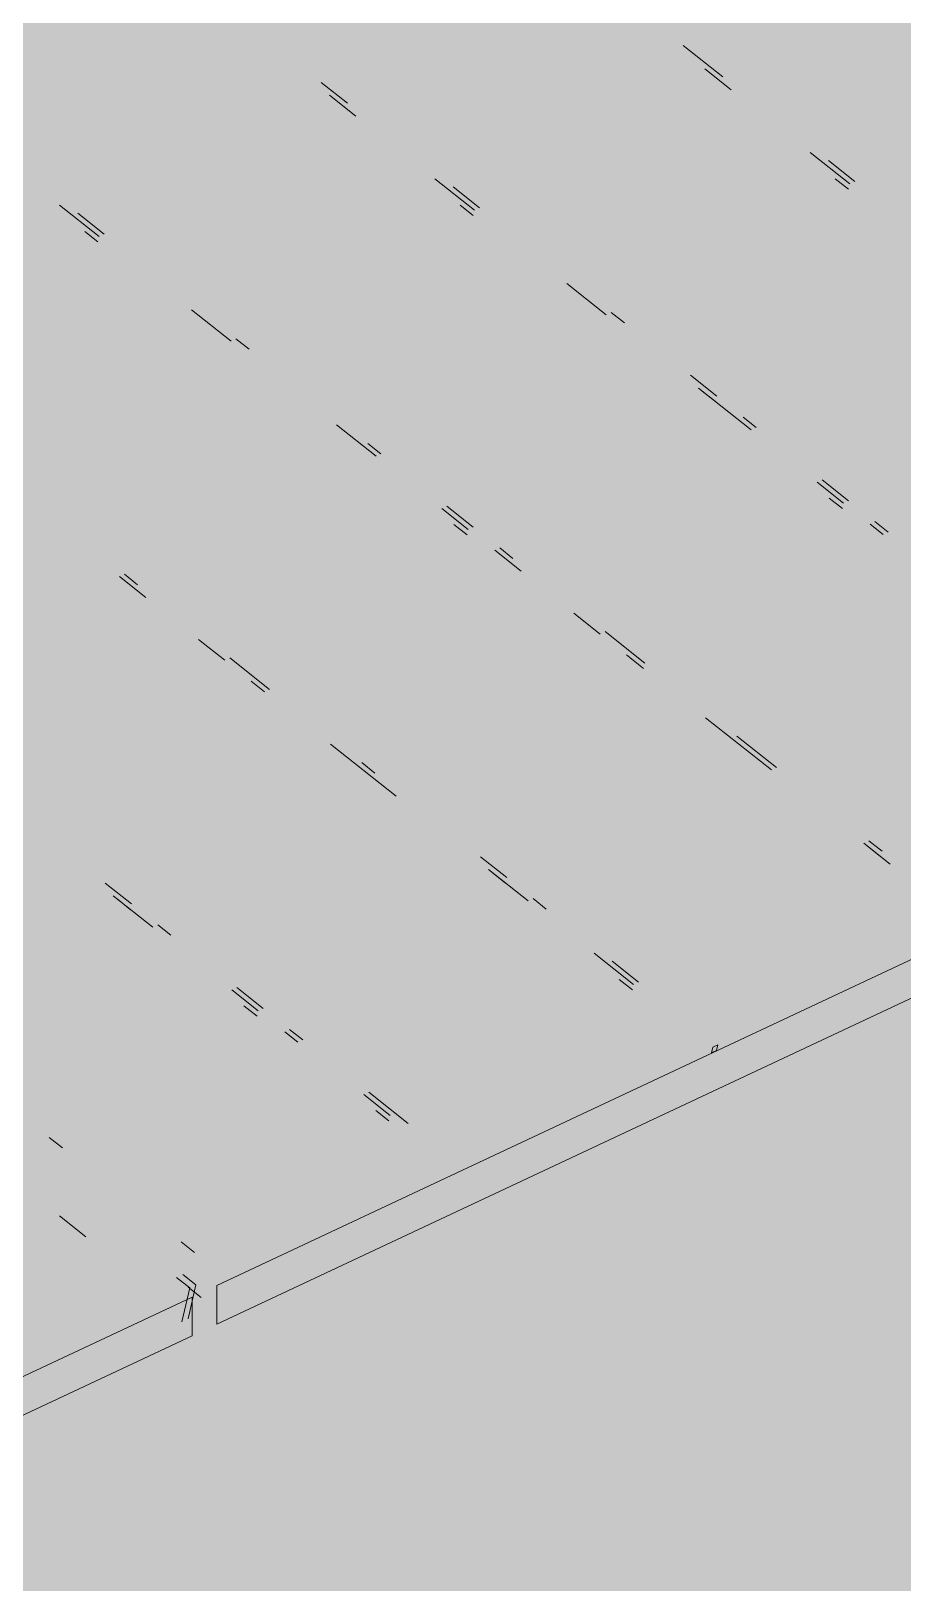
# Model space of a CAD drawing. Header units: millimetres. Extents: x 5 to 1315, y 5 to 292.
# Drawn here: x 1189.677 to 1191.872, y 95.489 to 99.397 of the extents above; entities that cross this region are included whole.
import ezdxf

# ---------------------------------------------------------------- set-up
doc = ezdxf.new("R2010")
doc.units = ezdxf.units.MM
doc.layers.add('EXISTING', color=7, linetype='Continuous')
doc.layers.add('IMAGES', color=7, linetype='Continuous')

# ---------------------------------------------------------------- blocks, each defined once
blk = doc.blocks.new('SHEET_03')
at = {"layer": 'EXISTING', "color": 250, "lineweight": 9}
for p, q in [((291.4186, 99.2813), (291.319, 99.3604)), ((290.4737, 99.2151), (290.4073, 99.2677)), ((291.3729, 99.3018), (291.4393, 99.2491)), ((290.428, 99.2355), (290.4944, 99.1829)), ((291.6385, 99.0911), (291.7381, 99.0121)), ((291.7506, 99.0179), (291.6842, 99.0706)), ((290.6936, 99.0248), (290.7932, 98.9458)), ((290.8057, 98.9517), (290.7393, 99.0043)), ((291.7349, 98.9985), (291.7017, 99.0248)), ((289.7487, 98.9585), (289.8483, 98.8795)), ((290.7901, 98.9322), (290.7569, 98.9585)), ((289.8608, 98.8854), (289.7944, 98.9381)), ((289.8452, 98.8659), (289.812, 98.8922)), ((291.0256, 98.7614), (291.1251, 98.6824)), ((290.0807, 98.6951), (290.1803, 98.6161)), ((291.1708, 98.6619), (291.1376, 98.6883)), ((290.2259, 98.5957), (290.1928, 98.622)), ((291.4032, 98.4776), (291.3368, 98.5302)), ((291.3575, 98.498), (291.4903, 98.3927)), ((291.4001, 98.4639), (291.3669, 98.4903)), ((290.4458, 98.4054), (290.5454, 98.3264)), ((291.5028, 98.3985), (291.4696, 98.4249)), ((290.5579, 98.3323), (290.5247, 98.3586)), ((291.6563, 98.261), (291.7227, 98.2083)), ((291.7352, 98.2142), (291.6688, 98.2669)), ((291.7195, 98.1947), (291.6863, 98.221)), ((290.7114, 98.1947), (290.7778, 98.142)), ((290.7903, 98.1479), (290.7239, 98.2006)), ((290.7746, 98.1284), (290.7415, 98.1547)), ((291.7891, 98.1556), (291.8222, 98.1293)), ((291.8347, 98.1352), (291.8015, 98.1615)), ((290.8899, 98.0689), (290.8567, 98.0952)), ((290.1446, 96.2382), (294.0213, 98.0582)), ((290.8442, 98.0894), (290.9106, 98.0367)), ((289.8993, 98.0231), (289.9657, 97.9704)), ((289.945, 98.0026), (289.9118, 98.0289)), ((290.1446, 96.1407), (294.0213, 97.9607)), ((291.0433, 97.9313), (291.1097, 97.8786)), ((290.0985, 97.865), (290.1649, 97.8124)), ((291.2218, 97.8055), (291.1222, 97.8845)), ((291.1761, 97.826), (291.2093, 97.7996)), ((290.2769, 97.7392), (290.1774, 97.8182)), ((291.2187, 97.7919), (291.1855, 97.8182)), ((290.2313, 97.7597), (290.2645, 97.7333)), ((291.3753, 97.6679), (291.5413, 97.5362)), ((290.4304, 97.6016), (290.5964, 97.4699)), ((291.5538, 97.5421), (291.4542, 97.6211)), ((290.5425, 97.5285), (290.5093, 97.5548)), ((291.7737, 97.3519), (291.84, 97.2992)), ((291.8193, 97.3314), (291.7861, 97.3577)), ((290.8745, 97.2651), (290.8081, 97.3178)), ((291.8162, 97.3178), (291.783, 97.3441)), ((290.8288, 97.2856), (290.9284, 97.2066)), ((290.8713, 97.2515), (290.8381, 97.2778)), ((289.9296, 97.1988), (289.8632, 97.2515)), ((289.8839, 97.2193), (289.9835, 97.1403)), ((289.9264, 97.1852), (289.8933, 97.2115)), ((290.974, 97.1861), (290.9408, 97.2124)), ((290.0292, 97.1198), (289.996, 97.1461)), ((291.0943, 97.0749), (291.1939, 96.9958)), ((291.2064, 97.0017), (291.14, 97.0544)), ((291.1908, 96.9822), (291.1576, 97.0086)), ((290.1827, 96.9822), (290.249, 96.9296)), ((290.2615, 96.9354), (290.1951, 96.9881)), ((290.2459, 96.9159), (290.2127, 96.9423)), ((290.3611, 96.8564), (290.3279, 96.8827)), ((290.3154, 96.8769), (290.3486, 96.8505)), ((291.4056, 96.8437), (291.3931, 96.8378)), ((291.4025, 96.8301), (291.4056, 96.8437)), ((291.3931, 96.8378), (291.39, 96.8242)), ((291.39, 96.8242), (291.4025, 96.8301)), ((290.6267, 96.6457), (290.5271, 96.7247)), ((290.5146, 96.7189), (290.581, 96.6662)), ((290.5779, 96.6525), (290.5447, 96.6789)), ((289.756, 96.5847), (289.7228, 96.6111)), ((289.7483, 96.4134), (289.8147, 96.3607)), ((290.088, 96.3213), (290.0548, 96.3477)), ((290.0431, 96.2584), (290.0763, 96.232)), ((290.0919, 96.2393), (290.0587, 96.2657)), ((290.0763, 96.232), (290.0567, 96.1469)), ((290.0723, 96.1542), (290.0919, 96.2393)), ((290.0723, 96.2341), (290.1055, 96.2078)), ((290.1446, 96.1407), (290.1446, 96.2382)), ((286.2679, 94.4182), (290.0821, 96.2089)), ((290.0821, 96.2089), (290.0821, 96.1114)), ((288.1943, 95.2251), (290.0821, 96.1114))]:
    blk.add_line(p, q, dxfattribs=at)
at = {"layer": 'IMAGES', "color": 7}
for points in [[(289.4309, 99.3884), (289.9127, 99.3884), (289.4309, 99.4848), (289.9127, 99.4848)], [(289.9127, 99.3884), (290.0091, 99.3884), (289.9127, 99.4848), (290.0091, 99.4848)], [(290.0091, 99.3884), (290.1055, 99.3884), (290.0091, 99.4848), (290.1055, 99.4848)], [(290.1055, 99.3884), (290.2982, 99.3884), (290.1055, 99.4848), (290.2982, 99.4848)], [(290.2982, 99.3884), (290.3945, 99.3884), (290.2982, 99.4848), (290.3945, 99.4848)], [(290.3945, 99.3884), (290.9727, 99.3884), (290.3945, 99.4848), (290.9727, 99.4848)], [(290.9727, 99.3884), (291.0691, 99.3884), (290.9727, 99.4848), (291.0691, 99.4848)], [(291.0691, 99.3884), (291.3582, 99.3884), (291.0691, 99.4848), (291.3582, 99.4848)], [(291.3582, 99.3884), (291.4545, 99.3884), (291.3582, 99.4848), (291.4545, 99.4848)], [(291.4545, 99.3884), (291.9364, 99.3884), (291.4545, 99.4848), (291.9364, 99.4848)], [(289.5273, 99.292), (290.0091, 99.292), (289.5273, 99.3884), (290.0091, 99.3884)], [(290.0091, 99.292), (290.1055, 99.292), (290.0091, 99.3884), (290.1055, 99.3884)], [(290.1055, 99.292), (290.2018, 99.292), (290.1055, 99.3884), (290.2018, 99.3884)], [(290.2018, 99.292), (290.3945, 99.292), (290.2018, 99.3884), (290.3945, 99.3884)], [(290.3945, 99.292), (290.4909, 99.292), (290.3945, 99.3884), (290.4909, 99.3884)], [(290.4909, 99.292), (290.5873, 99.292), (290.4909, 99.3884), (290.5873, 99.3884)], [(290.5873, 99.292), (291.0691, 99.292), (290.5873, 99.3884), (291.0691, 99.3884)], [(291.0691, 99.292), (291.1655, 99.292), (291.0691, 99.3884), (291.1655, 99.3884)], [(291.1655, 99.292), (291.2618, 99.292), (291.1655, 99.3884), (291.2618, 99.3884)], [(291.2618, 99.292), (291.4545, 99.292), (291.2618, 99.3884), (291.4545, 99.3884)], [(291.4545, 99.292), (291.5509, 99.292), (291.4545, 99.3884), (291.5509, 99.3884)], [(291.5509, 99.292), (292.0327, 99.292), (291.5509, 99.3884), (292.0327, 99.3884)], [(289.5273, 99.1956), (290.1055, 99.1956), (289.5273, 99.292), (290.1055, 99.292)], [(290.1055, 99.1956), (290.2018, 99.1956), (290.1055, 99.292), (290.2018, 99.292)], [(290.2018, 99.1956), (290.2982, 99.1956), (290.2018, 99.292), (290.2982, 99.292)], [(290.2982, 99.1956), (290.3945, 99.1956), (290.2982, 99.292), (290.3945, 99.292)], [(290.3945, 99.1956), (290.4909, 99.1956), (290.3945, 99.292), (290.4909, 99.292)], [(290.4909, 99.1956), (290.5873, 99.1956), (290.4909, 99.292), (290.5873, 99.292)], [(290.5873, 99.1956), (290.6836, 99.1956), (290.5873, 99.292), (290.6836, 99.292)], [(290.6836, 99.1956), (291.2618, 99.1956), (290.6836, 99.292), (291.2618, 99.292)], [(291.2618, 99.1956), (291.3582, 99.1956), (291.2618, 99.292), (291.3582, 99.292)], [(291.3582, 99.1956), (291.5509, 99.1956), (291.3582, 99.292), (291.5509, 99.292)], [(291.5509, 99.1956), (291.6473, 99.1956), (291.5509, 99.292), (291.6473, 99.292)], [(291.6473, 99.1956), (292.1291, 99.1956), (291.6473, 99.292), (292.1291, 99.292)], [(289.6236, 99.0992), (290.2982, 99.0992), (289.6236, 99.1956), (290.2982, 99.1956)], [(290.2982, 99.0992), (290.3945, 99.0992), (290.2982, 99.1956), (290.3945, 99.1956)], [(290.3945, 99.0992), (290.5873, 99.0992), (290.3945, 99.1956), (290.5873, 99.1956)], [(290.5873, 99.0992), (290.6836, 99.0992), (290.5873, 99.1956), (290.6836, 99.1956)], [(290.6836, 99.0992), (290.78, 99.0992), (290.6836, 99.1956), (290.78, 99.1956)], [(290.78, 99.0992), (291.2618, 99.0992), (290.78, 99.1956), (291.2618, 99.1956)], [(291.2618, 99.0992), (291.3582, 99.0992), (291.2618, 99.1956), (291.3582, 99.1956)], [(291.3582, 99.0992), (291.4545, 99.0992), (291.3582, 99.1956), (291.4545, 99.1956)], [(291.4545, 99.0992), (291.6473, 99.0992), (291.4545, 99.1956), (291.6473, 99.1956)], [(291.6473, 99.0992), (291.7436, 99.0992), (291.6473, 99.1956), (291.7436, 99.1956)], [(291.7436, 99.0992), (291.84, 99.0992), (291.7436, 99.1956), (291.84, 99.1956)], [(291.84, 99.0992), (292.3218, 99.0992), (291.84, 99.1956), (292.3218, 99.1956)], [(289.5273, 99.0028), (289.72, 99.0028), (289.5273, 99.0992), (289.72, 99.0992)], [(289.72, 99.0028), (289.8164, 99.0028), (289.72, 99.0992), (289.8164, 99.0992)], [(289.8164, 99.0028), (289.9127, 99.0028), (289.8164, 99.0992), (289.9127, 99.0992)], [(289.9127, 99.0028), (290.3945, 99.0028), (289.9127, 99.0992), (290.3945, 99.0992)], [(290.3945, 99.0028), (290.4909, 99.0028), (290.3945, 99.0992), (290.4909, 99.0992)], [(290.4909, 99.0028), (290.5873, 99.0028), (290.4909, 99.0992), (290.5873, 99.0992)], [(290.5873, 99.0028), (290.78, 99.0028), (290.5873, 99.0992), (290.78, 99.0992)], [(290.78, 99.0028), (290.8764, 99.0028), (290.78, 99.0992), (290.8764, 99.0992)], [(290.8764, 99.0028), (291.4545, 99.0028), (290.8764, 99.0992), (291.4545, 99.0992)], [(291.4545, 99.0028), (291.5509, 99.0028), (291.4545, 99.0992), (291.5509, 99.0992)], [(291.5509, 99.0028), (291.6473, 99.0028), (291.5509, 99.0992), (291.6473, 99.0992)], [(291.6473, 99.0028), (291.7436, 99.0028), (291.6473, 99.0992), (291.7436, 99.0992)], [(291.7436, 99.0028), (291.84, 99.0028), (291.7436, 99.0992), (291.84, 99.0992)], [(291.84, 99.0028), (291.9364, 99.0028), (291.84, 99.0992), (291.9364, 99.0992)], [(289.6236, 98.9064), (289.72, 98.9064), (289.6236, 99.0028), (289.72, 99.0028)], [(289.72, 98.9064), (289.9127, 98.9064), (289.72, 99.0028), (289.9127, 99.0028)], [(289.9127, 98.9064), (290.0091, 98.9064), (289.9127, 99.0028), (290.0091, 99.0028)], [(290.0091, 98.9064), (290.5873, 98.9064), (290.0091, 99.0028), (290.5873, 99.0028)], [(290.5873, 98.9064), (290.6836, 98.9064), (290.5873, 99.0028), (290.6836, 99.0028)], [(290.6836, 98.9064), (290.8764, 98.9064), (290.6836, 99.0028), (290.8764, 99.0028)], [(290.8764, 98.9064), (291.0691, 98.9064), (290.8764, 99.0028), (291.0691, 99.0028)], [(291.0691, 98.9064), (291.5509, 98.9064), (291.0691, 99.0028), (291.5509, 99.0028)], [(291.5509, 98.9064), (291.6473, 98.9064), (291.5509, 99.0028), (291.6473, 99.0028)], [(291.6473, 98.9064), (291.7436, 98.9064), (291.6473, 99.0028), (291.7436, 99.0028)], [(291.7436, 98.9064), (291.84, 98.9064), (291.7436, 99.0028), (291.84, 99.0028)], [(291.84, 98.9064), (291.9364, 98.9064), (291.84, 99.0028), (291.9364, 99.0028)], [(289.6236, 98.81), (289.72, 98.81), (289.6236, 98.9064), (289.72, 98.9064)], [(289.72, 98.81), (289.8164, 98.81), (289.72, 98.9064), (289.8164, 98.9064)], [(289.8164, 98.81), (290.0091, 98.81), (289.8164, 98.9064), (290.0091, 98.9064)], [(290.0091, 98.81), (290.1055, 98.81), (290.0091, 98.9064), (290.1055, 98.9064)], [(290.1055, 98.81), (290.78, 98.81), (290.1055, 98.9064), (290.78, 98.9064)], [(290.78, 98.81), (290.8764, 98.81), (290.78, 98.9064), (290.8764, 98.9064)], [(290.8764, 98.81), (291.0691, 98.81), (290.8764, 98.9064), (291.0691, 98.9064)], [(291.0691, 98.81), (291.1655, 98.81), (291.0691, 98.9064), (291.1655, 98.9064)], [(291.1655, 98.81), (291.6473, 98.81), (291.1655, 98.9064), (291.6473, 98.9064)], [(291.6473, 98.81), (291.84, 98.81), (291.6473, 98.9064), (291.84, 98.9064)], [(291.84, 98.81), (292.0327, 98.81), (291.84, 98.9064), (292.0327, 98.9064)], [(289.2382, 98.7136), (289.8164, 98.7136), (289.2382, 98.81), (289.8164, 98.81)], [(289.8164, 98.7136), (289.9127, 98.7136), (289.8164, 98.81), (289.9127, 98.81)], [(289.9127, 98.7136), (290.0091, 98.7136), (289.9127, 98.81), (290.0091, 98.81)], [(290.0091, 98.7136), (290.1055, 98.7136), (290.0091, 98.81), (290.1055, 98.81)], [(290.1055, 98.7136), (290.2018, 98.7136), (290.1055, 98.81), (290.2018, 98.81)], [(290.2018, 98.7136), (290.78, 98.7136), (290.2018, 98.81), (290.78, 98.81)], [(290.78, 98.7136), (290.8764, 98.7136), (290.78, 98.81), (290.8764, 98.81)], [(290.8764, 98.7136), (290.9727, 98.7136), (290.8764, 98.81), (290.9727, 98.81)], [(290.9727, 98.7136), (291.0691, 98.7136), (290.9727, 98.81), (291.0691, 98.81)], [(291.0691, 98.7136), (291.1655, 98.7136), (291.0691, 98.81), (291.1655, 98.81)], [(291.1655, 98.7136), (291.2618, 98.7136), (291.1655, 98.81), (291.2618, 98.81)], [(291.2618, 98.7136), (291.84, 98.7136), (291.2618, 98.81), (291.84, 98.81)], [(291.84, 98.7136), (291.9364, 98.7136), (291.84, 98.81), (291.9364, 98.81)], [(289.3345, 98.6172), (289.9127, 98.6172), (289.3345, 98.7136), (289.9127, 98.7136)], [(289.9127, 98.6172), (290.0091, 98.6172), (289.9127, 98.7136), (290.0091, 98.7136)], [(290.0091, 98.6172), (290.1055, 98.6172), (290.0091, 98.7136), (290.1055, 98.7136)], [(290.1055, 98.6172), (290.2018, 98.6172), (290.1055, 98.7136), (290.2018, 98.7136)], [(290.2018, 98.6172), (290.2982, 98.6172), (290.2018, 98.7136), (290.2982, 98.7136)], [(290.2982, 98.6172), (290.3945, 98.6172), (290.2982, 98.7136), (290.3945, 98.7136)], [(290.3945, 98.6172), (290.8764, 98.6172), (290.3945, 98.7136), (290.8764, 98.7136)], [(290.8764, 98.6172), (291.0691, 98.6172), (290.8764, 98.7136), (291.0691, 98.7136)], [(291.0691, 98.6172), (291.2618, 98.6172), (291.0691, 98.7136), (291.2618, 98.7136)], [(291.2618, 98.6172), (291.3582, 98.6172), (291.2618, 98.7136), (291.3582, 98.7136)], [(291.3582, 98.6172), (291.4545, 98.6172), (291.3582, 98.7136), (291.4545, 98.7136)], [(291.4545, 98.6172), (291.9364, 98.6172), (291.4545, 98.7136), (291.9364, 98.7136)], [(289.4309, 98.5208), (290.0091, 98.5208), (289.4309, 98.6172), (290.0091, 98.6172)], [(290.0091, 98.5208), (290.1055, 98.5208), (290.0091, 98.6172), (290.1055, 98.6172)], [(290.1055, 98.5208), (290.2982, 98.5208), (290.1055, 98.6172), (290.2982, 98.6172)], [(290.2982, 98.5208), (290.3945, 98.5208), (290.2982, 98.6172), (290.3945, 98.6172)], [(290.3945, 98.5208), (290.4909, 98.5208), (290.3945, 98.6172), (290.4909, 98.6172)], [(290.4909, 98.5208), (291.0691, 98.5208), (290.4909, 98.6172), (291.0691, 98.6172)], [(291.0691, 98.5208), (291.1655, 98.5208), (291.0691, 98.6172), (291.1655, 98.6172)], [(291.1655, 98.5208), (291.2618, 98.5208), (291.1655, 98.6172), (291.2618, 98.6172)], [(291.2618, 98.4244), (291.3582, 98.4244), (291.2618, 98.6172), (291.3582, 98.6172)], [(291.3582, 98.5208), (291.4545, 98.5208), (291.3582, 98.6172), (291.4545, 98.6172)], [(291.4545, 98.5208), (291.5509, 98.5208), (291.4545, 98.6172), (291.5509, 98.6172)], [(291.5509, 98.5208), (292.0327, 98.5208), (291.5509, 98.6172), (292.0327, 98.6172)], [(289.6236, 98.4244), (290.1055, 98.4244), (289.6236, 98.5208), (290.1055, 98.5208)], [(290.1055, 98.4244), (290.2018, 98.4244), (290.1055, 98.5208), (290.2018, 98.5208)], [(290.2018, 98.4244), (290.2982, 98.4244), (290.2018, 98.5208), (290.2982, 98.5208)], [(290.2982, 98.4244), (290.3945, 98.4244), (290.2982, 98.5208), (290.3945, 98.5208)], [(290.3945, 98.4244), (290.4909, 98.4244), (290.3945, 98.5208), (290.4909, 98.5208)], [(290.4909, 98.4244), (290.5873, 98.4244), (290.4909, 98.5208), (290.5873, 98.5208)], [(290.5873, 98.4244), (291.2618, 98.4244), (290.5873, 98.5208), (291.2618, 98.5208)], [(291.3582, 98.4244), (291.4545, 98.4244), (291.3582, 98.5208), (291.4545, 98.5208)], [(291.4545, 98.4244), (291.5509, 98.4244), (291.4545, 98.5208), (291.5509, 98.5208)], [(291.5509, 98.4244), (291.6473, 98.4244), (291.5509, 98.5208), (291.6473, 98.5208)], [(291.6473, 98.4244), (292.2255, 98.4244), (291.6473, 98.5208), (292.2255, 98.5208)], [(289.6236, 98.328), (289.72, 98.328), (289.6236, 98.4244), (289.72, 98.4244)], [(289.72, 98.328), (290.2018, 98.328), (289.72, 98.4244), (290.2018, 98.4244)], [(290.2018, 98.328), (290.2982, 98.328), (290.2018, 98.4244), (290.2982, 98.4244)], [(290.2982, 98.328), (290.3945, 98.328), (290.2982, 98.4244), (290.3945, 98.4244)], [(290.3945, 98.328), (290.4909, 98.328), (290.3945, 98.4244), (290.4909, 98.4244)], [(290.4909, 98.328), (290.5873, 98.328), (290.4909, 98.4244), (290.5873, 98.4244)], [(290.5873, 98.328), (290.6836, 98.328), (290.5873, 98.4244), (290.6836, 98.4244)], [(290.6836, 98.328), (291.2618, 98.328), (290.6836, 98.4244), (291.2618, 98.4244)], [(291.2618, 98.328), (291.3582, 98.328), (291.2618, 98.4244), (291.3582, 98.4244)], [(291.3582, 98.328), (291.4545, 98.328), (291.3582, 98.4244), (291.4545, 98.4244)], [(291.4545, 98.328), (291.5509, 98.328), (291.4545, 98.4244), (291.5509, 98.4244)], [(291.5509, 98.328), (291.6473, 98.328), (291.5509, 98.4244), (291.6473, 98.4244)], [(291.6473, 98.328), (291.7436, 98.328), (291.6473, 98.4244), (291.7436, 98.4244)], [(291.7436, 98.328), (292.3218, 98.328), (291.7436, 98.4244), (292.3218, 98.4244)], [(289.6236, 98.2316), (289.72, 98.2316), (289.6236, 98.328), (289.72, 98.328)], [(289.72, 98.2316), (289.8164, 98.2316), (289.72, 98.328), (289.8164, 98.328)], [(289.8164, 98.2316), (289.9127, 98.2316), (289.8164, 98.328), (289.9127, 98.328)], [(289.9127, 98.2316), (290.3945, 98.2316), (289.9127, 98.328), (290.3945, 98.328)], [(290.3945, 98.2316), (290.4909, 98.2316), (290.3945, 98.328), (290.4909, 98.328)], [(290.4909, 98.2316), (290.6836, 98.2316), (290.4909, 98.328), (290.6836, 98.328)], [(290.6836, 98.2316), (290.78, 98.2316), (290.6836, 98.328), (290.78, 98.328)], [(290.78, 98.2316), (290.8764, 98.2316), (290.78, 98.328), (290.8764, 98.328)], [(290.8764, 98.2316), (291.3582, 98.2316), (290.8764, 98.328), (291.3582, 98.328)], [(291.3582, 98.2316), (291.4545, 98.2316), (291.3582, 98.328), (291.4545, 98.328)], [(291.4545, 98.2316), (291.5509, 98.2316), (291.4545, 98.328), (291.5509, 98.328)], [(291.5509, 98.2316), (291.7436, 98.2316), (291.5509, 98.328), (291.7436, 98.328)], [(291.7436, 98.2316), (291.84, 98.2316), (291.7436, 98.328), (291.84, 98.328)], [(291.84, 98.2316), (291.9364, 98.2316), (291.84, 98.328), (291.9364, 98.328)], [(289.6236, 98.1352), (289.72, 98.1352), (289.6236, 98.2316), (289.72, 98.2316)], [(289.72, 98.1352), (289.8164, 98.1352), (289.72, 98.2316), (289.8164, 98.2316)], [(289.8164, 98.1352), (289.9127, 98.1352), (289.8164, 98.2316), (289.9127, 98.2316)], [(289.9127, 98.1352), (290.0091, 98.1352), (289.9127, 98.2316), (290.0091, 98.2316)], [(290.0091, 98.1352), (290.4909, 98.1352), (290.0091, 98.2316), (290.4909, 98.2316)], [(290.4909, 98.1352), (290.5873, 98.1352), (290.4909, 98.2316), (290.5873, 98.2316)], [(290.5873, 98.1352), (290.6836, 98.1352), (290.5873, 98.2316), (290.6836, 98.2316)], [(290.6836, 98.1352), (290.8764, 98.1352), (290.6836, 98.2316), (290.8764, 98.2316)], [(290.8764, 98.1352), (290.9727, 98.1352), (290.8764, 98.2316), (290.9727, 98.2316)], [(290.9727, 98.1352), (291.5509, 98.1352), (290.9727, 98.2316), (291.5509, 98.2316)], [(291.5509, 98.1352), (291.6473, 98.1352), (291.5509, 98.2316), (291.6473, 98.2316)], [(291.6473, 98.1352), (291.7436, 98.1352), (291.6473, 98.2316), (291.7436, 98.2316)], [(291.7436, 98.1352), (291.84, 98.1352), (291.7436, 98.2316), (291.84, 98.2316)], [(291.84, 98.1352), (292.0327, 98.1352), (291.84, 98.2316), (292.0327, 98.2316)], [(289.6236, 98.0387), (289.72, 98.0387), (289.6236, 98.1352), (289.72, 98.1352)], [(289.72, 98.0387), (289.9127, 98.0387), (289.72, 98.1352), (289.9127, 98.1352)], [(289.9127, 98.0387), (290.0091, 98.0387), (289.9127, 98.1352), (290.0091, 98.1352)], [(290.0091, 98.0387), (290.1055, 98.0387), (290.0091, 98.1352), (290.1055, 98.1352)], [(290.1055, 98.0387), (290.5873, 98.0387), (290.1055, 98.1352), (290.5873, 98.1352)], [(290.5873, 98.0387), (290.6836, 98.0387), (290.5873, 98.1352), (290.6836, 98.1352)], [(290.6836, 98.0387), (290.78, 98.0387), (290.6836, 98.1352), (290.78, 98.1352)], [(290.78, 98.0387), (290.9727, 98.0387), (290.78, 98.1352), (290.9727, 98.1352)], [(290.9727, 98.0387), (291.0691, 98.0387), (290.9727, 98.1352), (291.0691, 98.1352)], [(291.0691, 98.0387), (291.1655, 98.0387), (291.0691, 98.1352), (291.1655, 98.1352)], [(291.1655, 98.0387), (291.7436, 98.0387), (291.1655, 98.1352), (291.7436, 98.1352)], [(291.7436, 98.0387), (291.84, 98.0387), (291.7436, 98.1352), (291.84, 98.1352)], [(291.84, 98.0387), (291.9364, 98.0387), (291.84, 98.1352), (291.9364, 98.1352)], [(289.2382, 97.9423), (289.72, 97.9423), (289.2382, 98.0387), (289.72, 98.0387)], [(289.72, 97.9423), (289.8164, 97.9423), (289.72, 98.0387), (289.8164, 98.0387)], [(289.8164, 97.9423), (290.0091, 97.9423), (289.8164, 98.0387), (290.0091, 98.0387)], [(290.0091, 97.9423), (290.1055, 97.9423), (290.0091, 98.0387), (290.1055, 98.0387)], [(290.1055, 97.9423), (290.2018, 97.9423), (290.1055, 98.0387), (290.2018, 98.0387)], [(290.2018, 97.9423), (290.6836, 97.9423), (290.2018, 98.0387), (290.6836, 98.0387)], [(290.6836, 97.9423), (290.78, 97.9423), (290.6836, 98.0387), (290.78, 98.0387)], [(290.78, 97.9423), (290.8764, 97.9423), (290.78, 98.0387), (290.8764, 98.0387)], [(290.8764, 97.9423), (290.9727, 97.9423), (290.8764, 98.0387), (290.9727, 98.0387)], [(290.9727, 97.9423), (291.0691, 97.9423), (290.9727, 98.0387), (291.0691, 98.0387)], [(291.0691, 97.9423), (291.1655, 97.9423), (291.0691, 98.0387), (291.1655, 98.0387)], [(291.1655, 97.9423), (291.2618, 97.9423), (291.1655, 98.0387), (291.2618, 98.0387)], [(291.2618, 97.9423), (291.7436, 97.9423), (291.2618, 98.0387), (291.7436, 98.0387)], [(291.7436, 97.9423), (291.84, 97.9423), (291.7436, 98.0387), (291.84, 98.0387)], [(291.84, 97.9423), (291.9364, 97.9423), (291.84, 98.0387), (291.9364, 98.0387)], [(289.3345, 97.8459), (289.8164, 97.8459), (289.3345, 97.9423), (289.8164, 97.9423)], [(289.8164, 97.8459), (289.9127, 97.8459), (289.8164, 97.9423), (289.9127, 97.9423)], [(289.9127, 97.8459), (290.0091, 97.8459), (289.9127, 97.9423), (290.0091, 97.9423)], [(290.0091, 97.8459), (290.1055, 97.8459), (290.0091, 97.9423), (290.1055, 97.9423)], [(290.1055, 97.8459), (290.2018, 97.8459), (290.1055, 97.9423), (290.2018, 97.9423)], [(290.2018, 97.8459), (290.2982, 97.8459), (290.2018, 97.9423), (290.2982, 97.9423)], [(290.2982, 97.8459), (290.8764, 97.8459), (290.2982, 97.9423), (290.8764, 97.9423)], [(290.8764, 97.8459), (290.9727, 97.8459), (290.8764, 97.9423), (290.9727, 97.9423)], [(290.9727, 97.8459), (291.1655, 97.8459), (290.9727, 97.9423), (291.1655, 97.9423)], [(291.1655, 97.8459), (291.2618, 97.8459), (291.1655, 97.9423), (291.2618, 97.9423)], [(291.2618, 97.8459), (291.3582, 97.8459), (291.2618, 97.9423), (291.3582, 97.9423)], [(291.3582, 97.8459), (291.84, 97.8459), (291.3582, 97.9423), (291.84, 97.9423)], [(291.84, 97.8459), (292.0327, 97.8459), (291.84, 97.9423), (292.0327, 97.9423)], [(289.4309, 97.7495), (289.9127, 97.7495), (289.4309, 97.8459), (289.9127, 97.8459)], [(289.9127, 97.7495), (290.0091, 97.7495), (289.9127, 97.8459), (290.0091, 97.8459)], [(290.0091, 97.7495), (290.1055, 97.7495), (290.0091, 97.8459), (290.1055, 97.8459)], [(290.1055, 97.7495), (290.2982, 97.7495), (290.1055, 97.8459), (290.2982, 97.8459)], [(290.2982, 97.7495), (290.3945, 97.7495), (290.2982, 97.8459), (290.3945, 97.8459)], [(290.3945, 97.7495), (290.4909, 97.7495), (290.3945, 97.8459), (290.4909, 97.8459)], [(290.4909, 97.7495), (290.9727, 97.7495), (290.4909, 97.8459), (290.9727, 97.8459)], [(290.9727, 97.7495), (291.0691, 97.7495), (290.9727, 97.8459), (291.0691, 97.8459)], [(291.0691, 97.7495), (291.1655, 97.7495), (291.0691, 97.8459), (291.1655, 97.8459)], [(291.1655, 97.7495), (291.2618, 97.7495), (291.1655, 97.8459), (291.2618, 97.8459)], [(291.2618, 97.7495), (291.3582, 97.7495), (291.2618, 97.8459), (291.3582, 97.8459)], [(291.3582, 97.7495), (291.4545, 97.7495), (291.3582, 97.8459), (291.4545, 97.8459)], [(291.4545, 97.7495), (291.5509, 97.7495), (291.4545, 97.8459), (291.5509, 97.8459)], [(291.5509, 97.7495), (292.0327, 97.7495), (291.5509, 97.8459), (292.0327, 97.8459)], [(289.5273, 97.6531), (290.2018, 97.6531), (289.5273, 97.7495), (290.2018, 97.7495)], [(290.2018, 97.6531), (290.3945, 97.6531), (290.2018, 97.7495), (290.3945, 97.7495)], [(290.3945, 97.6531), (290.4909, 97.6531), (290.3945, 97.7495), (290.4909, 97.7495)], [(290.4909, 97.6531), (291.0691, 97.6531), (290.4909, 97.7495), (291.0691, 97.7495)], [(291.0691, 97.6531), (291.1655, 97.6531), (291.0691, 97.7495), (291.1655, 97.7495)], [(291.1655, 97.6531), (291.2618, 97.6531), (291.1655, 97.7495), (291.2618, 97.7495)], [(291.2618, 97.6531), (291.4545, 97.6531), (291.2618, 97.7495), (291.4545, 97.7495)], [(291.4545, 97.6531), (291.5509, 97.6531), (291.4545, 97.7495), (291.5509, 97.7495)], [(291.5509, 97.6531), (291.6473, 97.6531), (291.5509, 97.7495), (291.6473, 97.7495)], [(291.6473, 97.6531), (292.1291, 97.6531), (291.6473, 97.7495), (292.1291, 97.7495)], [(289.6236, 97.5567), (290.2018, 97.5567), (289.6236, 97.6531), (290.2018, 97.6531)], [(290.2018, 97.5567), (290.2982, 97.5567), (290.2018, 97.6531), (290.2982, 97.6531)], [(290.2982, 97.5567), (290.3945, 97.5567), (290.2982, 97.6531), (290.3945, 97.6531)], [(290.3945, 97.5567), (290.4909, 97.5567), (290.3945, 97.6531), (290.4909, 97.6531)], [(290.4909, 97.5567), (290.5873, 97.5567), (290.4909, 97.6531), (290.5873, 97.6531)], [(290.5873, 97.5567), (290.6836, 97.5567), (290.5873, 97.6531), (290.6836, 97.6531)], [(290.6836, 97.5567), (291.2618, 97.5567), (290.6836, 97.6531), (291.2618, 97.6531)], [(291.2618, 97.5567), (291.3582, 97.5567), (291.2618, 97.6531), (291.3582, 97.6531)], [(291.3582, 97.5567), (291.5509, 97.5567), (291.3582, 97.6531), (291.5509, 97.6531)], [(291.5509, 97.5567), (291.6473, 97.5567), (291.5509, 97.6531), (291.6473, 97.6531)], [(291.6473, 97.5567), (291.7436, 97.5567), (291.6473, 97.6531), (291.7436, 97.6531)], [(291.7436, 97.5567), (292.2255, 97.5567), (291.7436, 97.6531), (292.2255, 97.6531)], [(289.6236, 97.4603), (289.72, 97.4603), (289.6236, 97.5567), (289.72, 97.5567)], [(289.72, 97.4603), (289.8164, 97.4603), (289.72, 97.5567), (289.8164, 97.5567)], [(289.8164, 97.4603), (290.2982, 97.4603), (289.8164, 97.5567), (290.2982, 97.5567)], [(290.2982, 97.4603), (290.3945, 97.4603), (290.2982, 97.5567), (290.3945, 97.5567)], [(290.3945, 97.4603), (290.4909, 97.4603), (290.3945, 97.5567), (290.4909, 97.5567)], [(290.4909, 97.4603), (290.6836, 97.4603), (290.4909, 97.5567), (290.6836, 97.5567)], [(290.6836, 97.4603), (290.78, 97.4603), (290.6836, 97.5567), (290.78, 97.5567)], [(290.78, 97.4603), (291.3582, 97.4603), (290.78, 97.5567), (291.3582, 97.5567)], [(291.3582, 97.4603), (291.4545, 97.4603), (291.3582, 97.5567), (291.4545, 97.5567)], [(291.4545, 97.4603), (291.6473, 97.4603), (291.4545, 97.5567), (291.6473, 97.5567)], [(291.6473, 97.4603), (291.7436, 97.4603), (291.6473, 97.5567), (291.7436, 97.5567)], [(291.7436, 97.4603), (291.84, 97.4603), (291.7436, 97.5567), (291.84, 97.5567)], [(291.84, 97.4603), (292.3218, 97.4603), (291.84, 97.5567), (292.3218, 97.5567)], [(289.5273, 97.3639), (289.72, 97.3639), (289.5273, 97.4603), (289.72, 97.4603)], [(289.72, 97.3639), (289.8164, 97.3639), (289.72, 97.4603), (289.8164, 97.4603)], [(289.8164, 97.3639), (289.9127, 97.3639), (289.8164, 97.4603), (289.9127, 97.4603)], [(289.9127, 97.3639), (290.3945, 97.3639), (289.9127, 97.4603), (290.3945, 97.4603)], [(290.3945, 97.3639), (290.4909, 97.3639), (290.3945, 97.4603), (290.4909, 97.4603)], [(290.4909, 97.3639), (290.5873, 97.3639), (290.4909, 97.4603), (290.5873, 97.4603)], [(290.5873, 97.3639), (290.78, 97.3639), (290.5873, 97.4603), (290.78, 97.4603)], [(290.78, 97.3639), (290.8764, 97.3639), (290.78, 97.4603), (290.8764, 97.4603)], [(290.8764, 97.3639), (290.9727, 97.3639), (290.8764, 97.4603), (290.9727, 97.4603)], [(290.9727, 97.3639), (291.4545, 97.3639), (290.9727, 97.4603), (291.4545, 97.4603)], [(291.4545, 97.3639), (291.5509, 97.3639), (291.4545, 97.4603), (291.5509, 97.4603)], [(291.5509, 97.3639), (291.6473, 97.3639), (291.5509, 97.4603), (291.6473, 97.4603)], [(291.6473, 97.3639), (291.7436, 97.3639), (291.6473, 97.4603), (291.7436, 97.4603)], [(291.7436, 97.3639), (291.84, 97.3639), (291.7436, 97.4603), (291.84, 97.4603)], [(291.84, 97.3639), (291.9364, 97.3639), (291.84, 97.4603), (291.9364, 97.4603)], [(289.6236, 97.2675), (289.72, 97.2675), (289.6236, 97.3639), (289.72, 97.3639)], [(289.72, 97.2675), (289.8164, 97.2675), (289.72, 97.3639), (289.8164, 97.3639)], [(289.8164, 97.2675), (289.9127, 97.2675), (289.8164, 97.3639), (289.9127, 97.3639)], [(289.9127, 97.2675), (290.4909, 97.2675), (289.9127, 97.3639), (290.4909, 97.3639)], [(290.4909, 97.2675), (290.5873, 97.2675), (290.4909, 97.3639), (290.5873, 97.3639)], [(290.5873, 97.2675), (290.6836, 97.2675), (290.5873, 97.3639), (290.6836, 97.3639)], [(290.6836, 97.2675), (290.78, 97.2675), (290.6836, 97.3639), (290.78, 97.3639)], [(290.78, 97.2675), (290.8764, 97.2675), (290.78, 97.3639), (290.8764, 97.3639)], [(290.8764, 97.2675), (290.9727, 97.2675), (290.8764, 97.3639), (290.9727, 97.3639)], [(290.9727, 97.2675), (291.0691, 97.2675), (290.9727, 97.3639), (291.0691, 97.3639)], [(291.0691, 97.2675), (291.5509, 97.2675), (291.0691, 97.3639), (291.5509, 97.3639)], [(291.5509, 97.2675), (291.6473, 97.2675), (291.5509, 97.3639), (291.6473, 97.3639)], [(291.6473, 97.2675), (291.7436, 97.2675), (291.6473, 97.3639), (291.7436, 97.3639)], [(291.7436, 97.2675), (291.9364, 97.2675), (291.7436, 97.3639), (291.9364, 97.3639)], [(289.6236, 97.1711), (289.72, 97.1711), (289.6236, 97.2675), (289.72, 97.2675)], [(289.72, 97.1711), (289.8164, 97.1711), (289.72, 97.2675), (289.8164, 97.2675)], [(289.8164, 97.1711), (290.0091, 97.1711), (289.8164, 97.2675), (290.0091, 97.2675)], [(290.0091, 97.1711), (290.1055, 97.1711), (290.0091, 97.2675), (290.1055, 97.2675)], [(290.1055, 97.1711), (290.6836, 97.1711), (290.1055, 97.2675), (290.6836, 97.2675)], [(290.6836, 97.1711), (290.78, 97.1711), (290.6836, 97.2675), (290.78, 97.2675)], [(290.78, 97.1711), (290.9727, 97.1711), (290.78, 97.2675), (290.9727, 97.2675)], [(290.9727, 97.1711), (291.0691, 97.1711), (290.9727, 97.2675), (291.0691, 97.2675)], [(291.0691, 97.1711), (291.1655, 97.1711), (291.0691, 97.2675), (291.1655, 97.2675)], [(291.1655, 97.1711), (291.7436, 97.1711), (291.1655, 97.2675), (291.7436, 97.2675)], [(291.7436, 97.1711), (291.84, 97.1711), (291.7436, 97.2675), (291.84, 97.2675)], [(291.84, 97.1711), (292.0327, 97.1711), (291.84, 97.2675), (292.0327, 97.2675)], [(289.3345, 97.0747), (289.8164, 97.0747), (289.3345, 97.1711), (289.8164, 97.1711)], [(289.8164, 97.0747), (289.9127, 97.0747), (289.8164, 97.1711), (289.9127, 97.1711)], [(289.9127, 97.0747), (290.1055, 97.0747), (289.9127, 97.1711), (290.1055, 97.1711)], [(290.1055, 97.0747), (290.2018, 97.0747), (290.1055, 97.1711), (290.2018, 97.1711)], [(290.2018, 97.0747), (290.2982, 97.0747), (290.2018, 97.1711), (290.2982, 97.1711)], [(290.2982, 97.0747), (290.78, 97.0747), (290.2982, 97.1711), (290.78, 97.1711)], [(290.78, 97.0747), (290.8764, 97.0747), (290.78, 97.1711), (290.8764, 97.1711)], [(290.8764, 97.0747), (290.9727, 97.0747), (290.8764, 97.1711), (290.9727, 97.1711)], [(290.9727, 97.0747), (291.0691, 97.0747), (290.9727, 97.1711), (291.0691, 97.1711)], [(291.0691, 97.0747), (291.1655, 97.0747), (291.0691, 97.1711), (291.1655, 97.1711)], [(291.1655, 97.0747), (291.5509, 97.0747), (291.1655, 97.1711), (291.5509, 97.1711)], [(291.5509, 97.0747), (291.6473, 97.0747), (291.5509, 97.1711), (291.6473, 97.1711)], [(291.6473, 97.0747), (291.7436, 97.0747), (291.6473, 97.1711), (291.7436, 97.1711)], [(291.7436, 97.0747), (291.84, 97.0747), (291.7436, 97.1711), (291.84, 97.1711)], [(291.84, 96.9783), (291.9364, 96.9783), (291.84, 97.1711), (291.9364, 97.1711)], [(289.4309, 96.9783), (289.9127, 96.9783), (289.4309, 97.0747), (289.9127, 97.0747)], [(289.9127, 96.9783), (290.0091, 96.9783), (289.9127, 97.0747), (290.0091, 97.0747)], [(290.0091, 96.9783), (290.1055, 96.9783), (290.0091, 97.0747), (290.1055, 97.0747)], [(290.1055, 96.8819), (290.2018, 96.8819), (290.1055, 97.0747), (290.2018, 97.0747)], [(290.2018, 96.9783), (290.2982, 96.9783), (290.2018, 97.0747), (290.2982, 97.0747)], [(290.2982, 96.9783), (290.3945, 96.9783), (290.2982, 97.0747), (290.3945, 97.0747)], [(290.3945, 96.9783), (290.8764, 96.9783), (290.3945, 97.0747), (290.8764, 97.0747)], [(290.8764, 96.9783), (290.9727, 96.9783), (290.8764, 97.0747), (290.9727, 97.0747)], [(290.9727, 96.9783), (291.0691, 96.9783), (290.9727, 97.0747), (291.0691, 97.0747)], [(291.0691, 96.9783), (291.2618, 96.9783), (291.0691, 97.0747), (291.2618, 97.0747)], [(291.2618, 96.9783), (291.3582, 96.9783), (291.2618, 97.0747), (291.3582, 97.0747)], [(291.3582, 96.9783), (291.5509, 96.9783), (291.3582, 97.0747), (291.5509, 97.0747)], [(291.5509, 96.9783), (291.6473, 96.9783), (291.5509, 97.0747), (291.6473, 97.0747)], [(291.6473, 96.9783), (291.7436, 96.9783), (291.6473, 97.0747), (291.7436, 97.0747)], [(291.7436, 96.9783), (291.84, 96.9783), (291.7436, 97.0747), (291.84, 97.0747)], [(289.6236, 96.8819), (290.0091, 96.8819), (289.6236, 96.9783), (290.0091, 96.9783)], [(290.0091, 96.8819), (290.1055, 96.8819), (290.0091, 96.9783), (290.1055, 96.9783)], [(290.2018, 96.8819), (290.2982, 96.8819), (290.2018, 96.9783), (290.2982, 96.9783)], [(290.2982, 96.8819), (290.3945, 96.8819), (290.2982, 96.9783), (290.3945, 96.9783)], [(290.3945, 96.8819), (290.4909, 96.8819), (290.3945, 96.9783), (290.4909, 96.9783)], [(290.4909, 96.8819), (291.1655, 96.8819), (290.4909, 96.9783), (291.1655, 96.9783)], [(291.1655, 96.8819), (291.2618, 96.8819), (291.1655, 96.9783), (291.2618, 96.9783)], [(291.2618, 96.8819), (291.3582, 96.8819), (291.2618, 96.9783), (291.3582, 96.9783)], [(291.3582, 96.8819), (291.4545, 96.8819), (291.3582, 96.9783), (291.4545, 96.9783)], [(291.4545, 96.8819), (291.5509, 96.8819), (291.4545, 96.9783), (291.5509, 96.9783)], [(291.5509, 96.8819), (291.6473, 96.8819), (291.5509, 96.9783), (291.6473, 96.9783)], [(291.6473, 96.8819), (291.7436, 96.8819), (291.6473, 96.9783), (291.7436, 96.9783)], [(291.7436, 96.8819), (291.84, 96.8819), (291.7436, 96.9783), (291.84, 96.9783)], [(291.84, 96.8819), (292.0327, 96.8819), (291.84, 96.9783), (292.0327, 96.9783)], [(289.6236, 96.7855), (289.72, 96.7855), (289.6236, 96.8819), (289.72, 96.8819)], [(289.72, 96.7855), (290.1055, 96.7855), (289.72, 96.8819), (290.1055, 96.8819)], [(290.1055, 96.7855), (290.2982, 96.7855), (290.1055, 96.8819), (290.2982, 96.8819)], [(290.2982, 96.7855), (290.3945, 96.7855), (290.2982, 96.8819), (290.3945, 96.8819)], [(290.3945, 96.7855), (290.4909, 96.7855), (290.3945, 96.8819), (290.4909, 96.8819)], [(290.4909, 96.7855), (290.5873, 96.7855), (290.4909, 96.8819), (290.5873, 96.8819)], [(290.5873, 96.7855), (290.6836, 96.7855), (290.5873, 96.8819), (290.6836, 96.8819)], [(290.6836, 96.7855), (290.9727, 96.7855), (290.6836, 96.8819), (290.9727, 96.8819)], [(290.9727, 96.7855), (291.1655, 96.7855), (290.9727, 96.8819), (291.1655, 96.8819)], [(291.1655, 96.7855), (291.2618, 96.7855), (291.1655, 96.8819), (291.2618, 96.8819)], [(291.2618, 96.7855), (291.4545, 96.7855), (291.2618, 96.8819), (291.4545, 96.8819)], [(291.4545, 96.7855), (291.5509, 96.7855), (291.4545, 96.8819), (291.5509, 96.8819)], [(291.5509, 96.7855), (291.6473, 96.7855), (291.5509, 96.8819), (291.6473, 96.8819)], [(291.6473, 96.7855), (291.7436, 96.7855), (291.6473, 96.8819), (291.7436, 96.8819)], [(291.7436, 96.7855), (291.84, 96.7855), (291.7436, 96.8819), (291.84, 96.8819)], [(291.84, 96.7855), (292.0327, 96.7855), (291.84, 96.8819), (292.0327, 96.8819)], [(289.6236, 96.6891), (289.72, 96.6891), (289.6236, 96.7855), (289.72, 96.7855)], [(289.72, 96.6891), (289.8164, 96.6891), (289.72, 96.7855), (289.8164, 96.7855)], [(289.8164, 96.6891), (290.2982, 96.6891), (289.8164, 96.7855), (290.2982, 96.7855)], [(290.2982, 96.6891), (290.3945, 96.6891), (290.2982, 96.7855), (290.3945, 96.7855)], [(290.3945, 96.6891), (290.5873, 96.6891), (290.3945, 96.7855), (290.5873, 96.7855)], [(290.5873, 96.6891), (290.6836, 96.6891), (290.5873, 96.7855), (290.6836, 96.7855)], [(290.6836, 96.6891), (290.9727, 96.6891), (290.6836, 96.7855), (290.9727, 96.7855)], [(290.9727, 96.5927), (291.0691, 96.5927), (290.9727, 96.7855), (291.0691, 96.7855)], [(291.0691, 96.6891), (291.1655, 96.6891), (291.0691, 96.7855), (291.1655, 96.7855)], [(291.1655, 96.6891), (291.2618, 96.6891), (291.1655, 96.7855), (291.2618, 96.7855)], [(291.2618, 96.6891), (291.3582, 96.6891), (291.2618, 96.7855), (291.3582, 96.7855)], [(291.3582, 96.6891), (291.5509, 96.6891), (291.3582, 96.7855), (291.5509, 96.7855)], [(291.5509, 96.6891), (291.6473, 96.6891), (291.5509, 96.7855), (291.6473, 96.7855)], [(291.6473, 96.6891), (291.7436, 96.6891), (291.6473, 96.7855), (291.7436, 96.7855)], [(291.7436, 96.6891), (291.84, 96.6891), (291.7436, 96.7855), (291.84, 96.7855)], [(291.84, 96.6891), (292.0327, 96.6891), (291.84, 96.7855), (292.0327, 96.7855)], [(289.5273, 96.5927), (289.72, 96.5927), (289.5273, 96.6891), (289.72, 96.6891)], [(289.72, 96.5927), (289.8164, 96.5927), (289.72, 96.6891), (289.8164, 96.6891)], [(289.8164, 96.5927), (289.9127, 96.5927), (289.8164, 96.6891), (289.9127, 96.6891)], [(289.9127, 96.5927), (290.3945, 96.5927), (289.9127, 96.6891), (290.3945, 96.6891)], [(290.3945, 96.5927), (290.4909, 96.5927), (290.3945, 96.6891), (290.4909, 96.6891)], [(290.4909, 96.5927), (290.5873, 96.5927), (290.4909, 96.6891), (290.5873, 96.6891)], [(290.5873, 96.5927), (290.6836, 96.5927), (290.5873, 96.6891), (290.6836, 96.6891)], [(290.6836, 96.5927), (290.78, 96.5927), (290.6836, 96.6891), (290.78, 96.6891)], [(290.78, 96.5927), (290.8764, 96.5927), (290.78, 96.6891), (290.8764, 96.6891)], [(290.8764, 96.5927), (290.9727, 96.5927), (290.8764, 96.6891), (290.9727, 96.6891)], [(291.0691, 96.5927), (291.1655, 96.5927), (291.0691, 96.6891), (291.1655, 96.6891)], [(291.1655, 96.5927), (291.2618, 96.5927), (291.1655, 96.6891), (291.2618, 96.6891)], [(291.2618, 96.5927), (291.3582, 96.5927), (291.2618, 96.6891), (291.3582, 96.6891)], [(291.3582, 96.5927), (291.4545, 96.5927), (291.3582, 96.6891), (291.4545, 96.6891)], [(291.4545, 96.5927), (291.5509, 96.5927), (291.4545, 96.6891), (291.5509, 96.6891)], [(291.5509, 96.5927), (291.7436, 96.5927), (291.5509, 96.6891), (291.7436, 96.6891)], [(291.7436, 96.5927), (293.8636, 96.5927), (291.7436, 96.6891), (293.8636, 96.6891)], [(289.6236, 96.4963), (289.72, 96.4963), (289.6236, 96.5927), (289.72, 96.5927)], [(289.72, 96.4963), (289.9127, 96.4963), (289.72, 96.5927), (289.9127, 96.5927)], [(289.9127, 96.4963), (290.0091, 96.4963), (289.9127, 96.5927), (290.0091, 96.5927)], [(290.0091, 96.4963), (290.2018, 96.4963), (290.0091, 96.5927), (290.2018, 96.5927)], [(290.2018, 96.4963), (290.2982, 96.4963), (290.2018, 96.5927), (290.2982, 96.5927)], [(290.2982, 96.4963), (290.5873, 96.4963), (290.2982, 96.5927), (290.5873, 96.5927)], [(290.5873, 96.3999), (290.6836, 96.3999), (290.5873, 96.5927), (290.6836, 96.5927)], [(290.6836, 96.4963), (290.78, 96.4963), (290.6836, 96.5927), (290.78, 96.5927)], [(290.78, 96.4963), (290.9727, 96.4963), (290.78, 96.5927), (290.9727, 96.5927)], [(290.9727, 96.4963), (291.0691, 96.4963), (290.9727, 96.5927), (291.0691, 96.5927)], [(291.0691, 96.4963), (291.1655, 96.4963), (291.0691, 96.5927), (291.1655, 96.5927)], [(291.1655, 96.4963), (291.2618, 96.4963), (291.1655, 96.5927), (291.2618, 96.5927)], [(291.2618, 96.4963), (291.3582, 96.4963), (291.2618, 96.5927), (291.3582, 96.5927)], [(291.3582, 96.4963), (291.5509, 96.4963), (291.3582, 96.5927), (291.5509, 96.5927)], [(291.5509, 96.4963), (293.96, 96.4963), (291.5509, 96.5927), (293.96, 96.5927)], [(289.6236, 96.3999), (289.72, 96.3999), (289.6236, 96.4963), (289.72, 96.4963)], [(289.72, 96.3999), (289.8164, 96.3999), (289.72, 96.4963), (289.8164, 96.4963)], [(289.8164, 96.3999), (289.9127, 96.3999), (289.8164, 96.4963), (289.9127, 96.4963)], [(289.9127, 96.3999), (290.0091, 96.3999), (289.9127, 96.4963), (290.0091, 96.4963)], [(290.0091, 96.3999), (290.1055, 96.3999), (290.0091, 96.4963), (290.1055, 96.4963)], [(290.1055, 96.3999), (290.2018, 96.3999), (290.1055, 96.4963), (290.2018, 96.4963)], [(290.2018, 96.3999), (290.2982, 96.3999), (290.2018, 96.4963), (290.2982, 96.4963)], [(290.2982, 96.3999), (290.3945, 96.3999), (290.2982, 96.4963), (290.3945, 96.4963)], [(290.3945, 96.3999), (290.4909, 96.3999), (290.3945, 96.4963), (290.4909, 96.4963)], [(290.4909, 96.3999), (290.5873, 96.3999), (290.4909, 96.4963), (290.5873, 96.4963)], [(290.6836, 96.3999), (290.78, 96.3999), (290.6836, 96.4963), (290.78, 96.4963)], [(290.78, 96.3999), (290.8764, 96.3999), (290.78, 96.4963), (290.8764, 96.4963)], [(290.8764, 96.3999), (290.9727, 96.3999), (290.8764, 96.4963), (290.9727, 96.4963)], [(290.9727, 96.3999), (291.0691, 96.3999), (290.9727, 96.4963), (291.0691, 96.4963)], [(291.0691, 96.3999), (291.1655, 96.3999), (291.0691, 96.4963), (291.1655, 96.4963)], [(291.1655, 96.3999), (291.2618, 96.3999), (291.1655, 96.4963), (291.2618, 96.4963)], [(291.2618, 96.3999), (291.3582, 96.3999), (291.2618, 96.4963), (291.3582, 96.4963)], [(291.3582, 96.3999), (294.1527, 96.3999), (291.3582, 96.4963), (294.1527, 96.4963)], [(289.6236, 96.3035), (289.72, 96.3035), (289.6236, 96.3999), (289.72, 96.3999)], [(289.72, 96.3035), (289.8164, 96.3035), (289.72, 96.3999), (289.8164, 96.3999)], [(289.8164, 96.2071), (289.9127, 96.2071), (289.8164, 96.3999), (289.9127, 96.3999)], [(289.9127, 96.3035), (290.0091, 96.3035), (289.9127, 96.3999), (290.0091, 96.3999)], [(290.0091, 96.3035), (290.1055, 96.3035), (290.0091, 96.3999), (290.1055, 96.3999)], [(290.1055, 96.3035), (290.2018, 96.3035), (290.1055, 96.3999), (290.2018, 96.3999)], [(290.2018, 96.3035), (290.2982, 96.3035), (290.2018, 96.3999), (290.2982, 96.3999)], [(290.2982, 96.3035), (290.3945, 96.3035), (290.2982, 96.3999), (290.3945, 96.3999)], [(290.3945, 96.3035), (290.4909, 96.3035), (290.3945, 96.3999), (290.4909, 96.3999)], [(290.4909, 96.3035), (290.5873, 96.3035), (290.4909, 96.3999), (290.5873, 96.3999)], [(290.5873, 96.3035), (290.78, 96.3035), (290.5873, 96.3999), (290.78, 96.3999)], [(290.78, 96.3035), (290.8764, 96.3035), (290.78, 96.3999), (290.8764, 96.3999)], [(290.8764, 96.3035), (290.9727, 96.3035), (290.8764, 96.3999), (290.9727, 96.3999)], [(290.9727, 96.3035), (291.1655, 96.3035), (290.9727, 96.3999), (291.1655, 96.3999)], [(291.1655, 96.3035), (294.5382, 96.3035), (291.1655, 96.3999), (294.5382, 96.3999)], [(289.2382, 96.2071), (289.72, 96.2071), (289.2382, 96.3035), (289.72, 96.3035)], [(289.72, 96.2071), (289.8164, 96.2071), (289.72, 96.3035), (289.8164, 96.3035)], [(289.9127, 96.2071), (290.1055, 96.2071), (289.9127, 96.3035), (290.1055, 96.3035)], [(290.1055, 96.2071), (290.2982, 96.2071), (290.1055, 96.3035), (290.2982, 96.3035)], [(290.2982, 96.2071), (290.4909, 96.2071), (290.2982, 96.3035), (290.4909, 96.3035)], [(290.4909, 96.2071), (290.5873, 96.2071), (290.4909, 96.3035), (290.5873, 96.3035)], [(290.5873, 96.2071), (290.6836, 96.2071), (290.5873, 96.3035), (290.6836, 96.3035)], [(290.6836, 96.2071), (290.8764, 96.2071), (290.6836, 96.3035), (290.8764, 96.3035)], [(290.8764, 96.2071), (294.5382, 96.2071), (290.8764, 96.3035), (294.5382, 96.3035)], [(289.5273, 96.1107), (289.72, 96.1107), (289.5273, 96.2071), (289.72, 96.2071)], [(289.72, 96.1107), (289.8164, 96.1107), (289.72, 96.2071), (289.8164, 96.2071)], [(289.8164, 96.1107), (289.9127, 96.1107), (289.8164, 96.2071), (289.9127, 96.2071)], [(289.9127, 96.1107), (290.0091, 96.1107), (289.9127, 96.2071), (290.0091, 96.2071)], [(290.0091, 96.1107), (290.1055, 96.1107), (290.0091, 96.2071), (290.1055, 96.2071)], [(290.1055, 96.1107), (290.2018, 96.1107), (290.1055, 96.2071), (290.2018, 96.2071)], [(290.2018, 96.1107), (290.2982, 96.1107), (290.2018, 96.2071), (290.2982, 96.2071)], [(290.2982, 96.1107), (290.3945, 96.1107), (290.2982, 96.2071), (290.3945, 96.2071)], [(290.3945, 96.1107), (290.4909, 96.1107), (290.3945, 96.2071), (290.4909, 96.2071)], [(290.4909, 96.1107), (290.5873, 96.1107), (290.4909, 96.2071), (290.5873, 96.2071)], [(290.5873, 96.1107), (290.6836, 96.1107), (290.5873, 96.2071), (290.6836, 96.2071)], [(290.6836, 96.1107), (294.6345, 96.1107), (290.6836, 96.2071), (294.6345, 96.2071)], [(289.6236, 96.0143), (289.72, 96.0143), (289.6236, 96.1107), (289.72, 96.1107)], [(289.72, 96.0143), (289.8164, 96.0143), (289.72, 96.1107), (289.8164, 96.1107)], [(289.8164, 96.0143), (289.9127, 96.0143), (289.8164, 96.1107), (289.9127, 96.1107)], [(289.9127, 96.0143), (290.1055, 96.0143), (289.9127, 96.1107), (290.1055, 96.1107)], [(290.1055, 96.0143), (290.2018, 96.0143), (290.1055, 96.1107), (290.2018, 96.1107)], [(290.2018, 96.0143), (290.2982, 96.0143), (290.2018, 96.1107), (290.2982, 96.1107)], [(290.2982, 96.0143), (290.3945, 96.0143), (290.2982, 96.1107), (290.3945, 96.1107)], [(290.3945, 96.0143), (290.4909, 96.0143), (290.3945, 96.1107), (290.4909, 96.1107)], [(290.4909, 96.0143), (295.2127, 96.0143), (290.4909, 96.1107), (295.2127, 96.1107)], [(289.6236, 95.9179), (289.72, 95.9179), (289.6236, 96.0143), (289.72, 96.0143)], [(289.72, 95.9179), (289.8164, 95.9179), (289.72, 96.0143), (289.8164, 96.0143)], [(289.8164, 95.9179), (289.9127, 95.9179), (289.8164, 96.0143), (289.9127, 96.0143)], [(289.9127, 95.9179), (290.0091, 95.9179), (289.9127, 96.0143), (290.0091, 96.0143)], [(290.0091, 95.9179), (290.1055, 95.9179), (290.0091, 96.0143), (290.1055, 96.0143)], [(290.1055, 95.9179), (290.2018, 95.9179), (290.1055, 96.0143), (290.2018, 96.0143)], [(290.2018, 95.9179), (290.2982, 95.9179), (290.2018, 96.0143), (290.2982, 96.0143)], [(290.2982, 95.9179), (295.2127, 95.9179), (290.2982, 96.0143), (295.2127, 96.0143)], [(289.6236, 95.8215), (289.72, 95.8215), (289.6236, 95.9179), (289.72, 95.9179)], [(289.72, 95.8215), (289.8164, 95.8215), (289.72, 95.9179), (289.8164, 95.9179)], [(289.8164, 95.8215), (289.9127, 95.8215), (289.8164, 95.9179), (289.9127, 95.9179)], [(289.9127, 95.8215), (290.1055, 95.8215), (289.9127, 95.9179), (290.1055, 95.9179)], [(290.1055, 95.8215), (290.2018, 95.8215), (290.1055, 95.9179), (290.2018, 95.9179)], [(290.2018, 95.8215), (295.3091, 95.8215), (290.2018, 95.9179), (295.3091, 95.9179)], [(289.6236, 95.7251), (289.72, 95.7251), (289.6236, 95.8215), (289.72, 95.8215)], [(289.72, 95.7251), (289.9127, 95.7251), (289.72, 95.8215), (289.9127, 95.8215)], [(289.9127, 95.7251), (295.6945, 95.7251), (289.9127, 95.8215), (295.6945, 95.8215)], [(289.6236, 95.6287), (289.72, 95.6287), (289.6236, 95.7251), (289.72, 95.7251)], [(289.72, 95.6287), (295.8873, 95.6287), (289.72, 95.7251), (295.8873, 95.7251)], [(289.4309, 95.5323), (295.9836, 95.5323), (289.4309, 95.6287), (295.9836, 95.6287)], [(289.3345, 95.4359), (296.3691, 95.4359), (289.3345, 95.5323), (296.3691, 95.5323)]]:
    blk.add_solid(points, dxfattribs=at)

msp = doc.modelspace()

# ---------------------------------------------------------------- block references
msp.add_blockref('SHEET_03', (900, 0))

doc.saveas('drawing.dxf')
